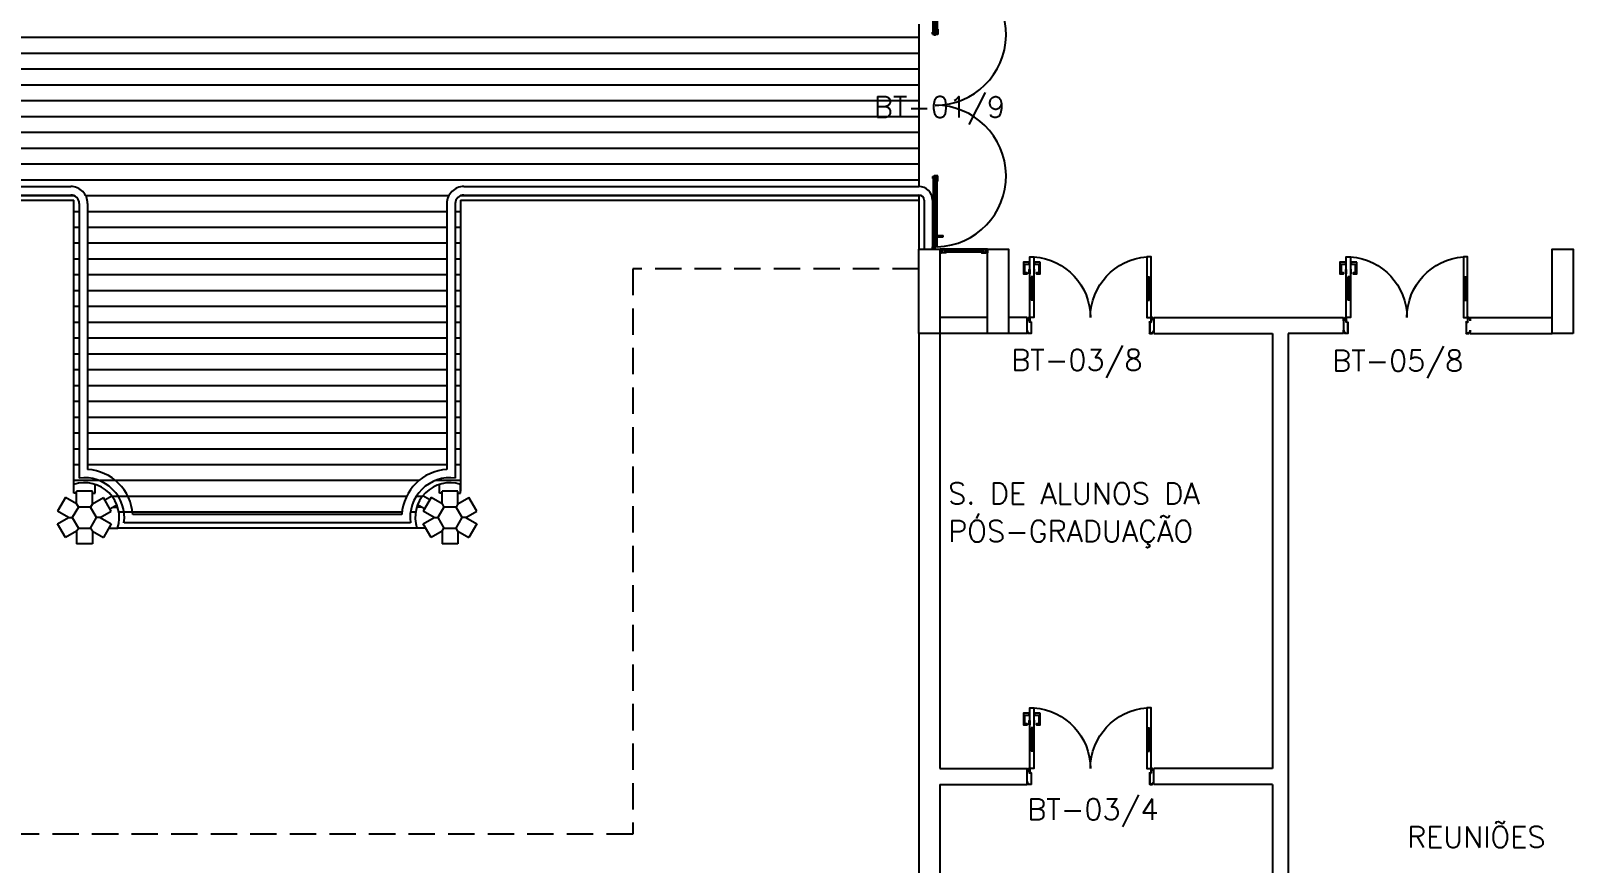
# Model space of a CAD drawing. Header units: millimetres. Extents: x 2686 to 2939, y 1294 to 1441.
# Drawn here: x 2795.06 to 2809.67, y 1308.23 to 1316.12 of the extents above; entities that cross this region are included whole.
import ezdxf

# ---------------------------------------------------------------- set-up
doc = ezdxf.new("R2010")
doc.units = ezdxf.units.MM
doc.linetypes.add('HIDDEN', pattern=[0.375, 0.25, -0.125])
for name, color, linetype in [('AR-ALV', 2, 'Continuous'), ('AR-CORRIMAO-V', 52, 'Continuous'), ('AR-ESQ', 1, 'Continuous'), ('AR-ESTC', 3, 'Continuous'), ('AR-ESTMA-C', 1, 'Continuous'), ('AR-ESTMA-V', 2, 'Continuous'), ('ar-piso-tabua', 1, 'Continuous'), ('AR-PISO-V1', 1, 'Continuous'), ('AR-PORTA', 1, 'Continuous'), ('AR-PROJ', 1, 'HIDDEN'), ('AR-VIDRO', 2, 'Continuous'), ('DT-ESQ-BAGUETE-C', 1, 'Continuous'), ('DT-ESQ-PERFIL CADEIRA-C', 2, 'Continuous'), ('DT-ESQ-PERFIL CADEIRA-V', 2, 'Continuous'), ('DT-ESQ-VENEZIANA-C', 1, 'Continuous'), ('DT-ESQ-VENEZIANA-V', 1, 'Continuous'), ('ENDEREÇO', 2, 'Continuous'), ('maçaneta', 1, 'Continuous'), ('montantes', 1, 'Continuous'), ('mov', 1, 'Continuous'), ('PLAT-CONG', 7, 'Continuous'), ('PM-PERFIL U-C', 2, 'Continuous'), ('PM-VIDRO', 2, 'Continuous'), ('pm1', 2, 'Continuous'), ('pm2', 2, 'Continuous'), ('TEXTO', 2, 'Continuous')]:
    doc.layers.add(name, color=color, linetype=linetype)
doc.styles.add('UNB-100', font='simplex.shx', dxfattribs={"height": 0.2})
doc.styles.add('UNB1-100', font='simplex.shx', dxfattribs={"height": 0.2})

# ---------------------------------------------------------------- blocks, each defined once
blk = doc.blocks.new('EF01-P')
at = {"layer": 'DT-ESQ-BAGUETE-C', "ltscale": 0.1}
for points in [[(0.002, 0.035), (0.015, 0.035), (0.015, 0.033), (0.002, 0.033), (0.002, 0.005), (0.015, 0.005), (0.015, 0.004), (0.002, 0.004, -0.414214), (0, 0.005), (0, 0.033, -0.414214)], [(0.448, 0.035), (0.435, 0.035), (0.435, 0.033), (0.448, 0.033), (0.448, 0.005), (0.435, 0.005), (0.435, 0.004), (0.448, 0.004, 0.414214), (0.45, 0.005), (0.45, 0.033, 0.414214)]]:
    blk.add_lwpolyline(points, format="xyb", close=True, dxfattribs=at)
at = {"layer": 'DT-ESQ-PERFIL CADEIRA-C', "ltscale": 0.1}
for points in [[(0.01, 0.002), (0.01, 0.003), (0.002, 0.003, 1), (0.002, 0), (0.015, 0, 0.414214), (0.016, 0.002), (0.016, 0.033), (0.043, 0.033)], [(0.043, 0.006), (0.018, 0.006), (0.018, 0.016), (0.016, 0.016), (0.016, 0.006, 0.414214), (0.018, 0.005), (0.043, 0.005), (0.056, 0.005, 1), (0.056, 0.008), (0.043, 0.008), (0.043, 0.02), (0.043, 0.032), (0.056, 0.032, 1), (0.056, 0.035), (0.043, 0.035), (0.016, 0.035, 0.414214), (0.015, 0.033), (0.015, 0.002), (0.002, 0.002)], [(0.041, 0.02), (0.041, 0.032, -0.414214), (0.043, 0.033), (0.056, 0.033)], [(0.041, 0.02), (0.041, 0.008, 0.414214), (0.043, 0.006), (0.056, 0.006)], [(0.407, 0.006), (0.432, 0.006), (0.432, 0.016), (0.433, 0.016), (0.433, 0.006, -0.414214), (0.432, 0.005), (0.407, 0.005), (0.394, 0.005, -1), (0.394, 0.008), (0.407, 0.008), (0.407, 0.02), (0.407, 0.032), (0.394, 0.032, -1), (0.394, 0.035), (0.407, 0.035), (0.433, 0.035, -0.414214), (0.435, 0.033), (0.435, 0.002), (0.448, 0.002)], [(0.408, 0.02), (0.408, 0.032, 0.414214), (0.407, 0.033), (0.394, 0.033)], [(0.408, 0.02), (0.408, 0.008, -0.414214), (0.407, 0.006), (0.394, 0.006)], [(0.44, 0.002), (0.44, 0.003), (0.448, 0.003, -1), (0.448, 0), (0.435, 0, -0.414214), (0.433, 0.002), (0.433, 0.033), (0.407, 0.033)]]:
    blk.add_lwpolyline(points, format="xyb", dxfattribs=at)
at = {"layer": 'DT-ESQ-PERFIL CADEIRA-V', "ltscale": 0.1}
blk.add_line((0.015, 0), (0.435, 0), dxfattribs=at)
at = {"layer": 'DT-ESQ-VENEZIANA-C', "ltscale": 0.1}
for p, q in [((0.043, 0.011), (0.407, 0.011)), ((0.043, 0.009), (0.407, 0.009))]:
    blk.add_line(p, q, dxfattribs=at)
at = {"layer": 'DT-ESQ-VENEZIANA-V', "ltscale": 0.1}
blk.add_line((0.043, 0.031), (0.407, 0.031), dxfattribs=at)
blk = doc.blocks.new('PV1')
at = {"layer": 'AR-VIDRO'}
for p, q in [((0.682, 0.02), (0.005, 0.02)), ((0.682, 0.005), (0.005, 0.005)), ((0.022, 0.044), (0.022, 0.029)), ((0.022, 0.044), (0.688, 0.044)), ((0.022, 0.029), (0.688, 0.029)), ((2.703, 0.044), (2.037, 0.044)), ((2.703, 0.029), (2.037, 0.029)), ((2.043, 0.02), (2.72, 0.02)), ((2.043, 0.005), (2.72, 0.005)), ((2.703, 0.044), (2.703, 0.029))]:
    blk.add_line(p, q, dxfattribs=at)
at = {"layer": 'maçaneta'}
for p, q in [((0.112, 0.044), (0.112, 0.049)), ((0.112, 0.049), (0.132, 0.049)), ((0.117, 0.099), (0.127, 0.099)), ((0.117, 0.049), (0.117, 0.099)), ((0.127, 0.049), (0.127, 0.099)), ((0.132, 0.044), (0.132, 0.049)), ((2.613, 0.049), (2.593, 0.049)), ((2.593, 0.044), (2.593, 0.049)), ((2.598, 0.049), (2.598, 0.099)), ((2.608, 0.099), (2.598, 0.099)), ((2.608, 0.049), (2.608, 0.099)), ((2.613, 0.044), (2.613, 0.049))]:
    blk.add_line(p, q, dxfattribs=at)
at = {"layer": 'montantes'}
for p, q in [((0, 0), (0, 0.025)), ((0, 0.025), (0.02, 0.025)), ((0, 0), (0.02, 0)), ((0.005, 0.005), (0.005, 0.02)), ((0.02, 0.02), (0.02, 0.025)), ((0.02, 0), (0.02, 0.005)), ((0.642, 0.049), (0.693, 0.049)), ((0.642, 0.025), (0.693, 0.025)), ((0.688, 0.025), (0.668, 0.025)), ((0.668, 0.02), (0.668, 0.025)), ((0.668, 0), (0.668, 0.005)), ((0.688, 0), (0.668, 0)), ((0.682, 0.005), (0.682, 0.02)), ((0.688, 0.044), (0.688, 0.029)), ((0.688, 0), (0.688, 0.025)), ((0.693, 0.049), (0.693, 0.025)), ((2.032, 0.049), (2.032, 0.025)), ((2.082, 0.049), (2.032, 0.049)), ((2.082, 0.025), (2.032, 0.025)), ((2.037, 0.044), (2.037, 0.029)), ((2.037, 0.025), (2.057, 0.025)), ((2.037, 0), (2.037, 0.025)), ((2.037, 0), (2.057, 0)), ((2.043, 0.005), (2.043, 0.02)), ((2.057, 0.02), (2.057, 0.025)), ((2.057, 0), (2.057, 0.005)), ((2.705, 0.02), (2.705, 0.025)), ((2.725, 0.025), (2.705, 0.025)), ((2.705, 0), (2.705, 0.005)), ((2.725, 0), (2.705, 0)), ((2.72, 0.005), (2.72, 0.02)), ((2.725, 0), (2.725, 0.025))]:
    blk.add_line(p, q, dxfattribs=at)
for centre in [(0.693, 0.02), (2.032, 0.02)]:
    blk.add_circle(centre, 0.005, dxfattribs=at)
for centre, start, end in [((0.642, 0.044), 90, 180), ((0.642, 0.03), 180, 270), ((2.082, 0.044), 0, 90), ((2.082, 0.03), 270, 0)]:
    blk.add_arc(centre, 0.005, start, end, dxfattribs=at)
at = {"layer": 'mov'}
for centre, start, end in [((0.692, 0.025), 0, 178.3547), ((2.033, 0.025), 1.6453, 180)]:
    blk.add_arc(centre, 0.671, start, end, dxfattribs=at)
blk = doc.blocks.new('marco-d')
at = {"layer": 'PM-PERFIL U-C'}
for p, q in [((-0.013, 0), (-0.001, 0)), ((-0.025, -0.03), (-0.025, -0.011)), ((-0.023, -0.03), (-0.025, -0.03)), ((-0.025, -0.138), (-0.025, -0.12)), ((-0.025, -0.12), (-0.023, -0.12)), ((-0.023, -0.01), (-0.015, -0.01)), ((-0.014, -0.012), (-0.023, -0.012)), ((-0.023, -0.012), (-0.023, -0.03)), ((-0.023, -0.12), (-0.023, -0.138)), ((-0.023, -0.138), (-0.014, -0.138)), ((-0.015, -0.14), (-0.023, -0.14)), ((-0.015, -0.01), (-0.015, -0.001)), ((-0.015, -0.148), (-0.015, -0.14)), ((-0.002, -0.002), (-0.013, -0.002)), ((-0.013, -0.002), (-0.013, -0.01)), ((-0.013, -0.139), (-0.013, -0.148)), ((-0.002, -0.041), (-0.002, -0.002)), ((0.013, -0.043), (-0.001, -0.043)), ((0, -0.001), (0, -0.041)), ((0.013, -0.041), (0, -0.041)), ((0.013, -0.043), (0.013, -0.148)), ((0.015, -0.042), (0.015, -0.148)), ((-0.013, -0.148), (0.013, -0.148)), ((0.013, -0.15), (-0.013, -0.15))]:
    blk.add_line(p, q, dxfattribs=at)
for centre, start, end in [((-0.013, -0.001), 90, 180), ((-0.001, -0.001), 360, 90), ((-0.023, -0.011), 90, 180), ((-0.023, -0.138), 180, 270), ((-0.014, -0.01), 270, 0), ((-0.014, -0.139), 0, 90), ((-0.001, -0.041), 180, 270), ((0.013, -0.042), 0, 90), ((-0.013, -0.148), 180, 270), ((0.013, -0.148), 269.9386, 0)]:
    blk.add_arc(centre, 0.0015, start, end, dxfattribs=at)
blk = doc.blocks.new('marco-e')
at = {"layer": 'PM-PERFIL U-C'}
for p, q in [((-0.015, -0.043), (-0.015, -0.149)), ((-0.013, -0.041), (0, -0.041)), ((-0.013, -0.043), (0.001, -0.043)), ((-0.013, -0.043), (-0.013, -0.148)), ((0, -0.002), (0, -0.041)), ((0.014, 0), (0.002, 0)), ((0.002, -0.042), (0.002, -0.002)), ((0.002, -0.002), (0.013, -0.002)), ((0.013, -0.002), (0.013, -0.011)), ((0.013, -0.14), (0.013, -0.148)), ((0.015, -0.01), (0.015, -0.002)), ((0.024, -0.01), (0.015, -0.01)), ((0.015, -0.012), (0.023, -0.012)), ((0.023, -0.138), (0.015, -0.138)), ((0.015, -0.14), (0.024, -0.14)), ((0.015, -0.149), (0.015, -0.14)), ((0.023, -0.012), (0.023, -0.03)), ((0.023, -0.03), (0.025, -0.03)), ((0.025, -0.12), (0.023, -0.12)), ((0.023, -0.12), (0.023, -0.138)), ((0.025, -0.03), (0.025, -0.012)), ((0.025, -0.139), (0.025, -0.12)), ((0.013, -0.148), (-0.013, -0.148)), ((-0.013, -0.15), (0.014, -0.15))]:
    blk.add_line(p, q, dxfattribs=at)
for centre, start, end in [((-0.013, -0.043), 90, 180), ((0.002, -0.002), 90, 180), ((0.001, -0.042), 270, 0), ((0.015, -0.011), 180, 270), ((0.015, -0.14), 90, 180), ((0.014, -0.002), 0, 90), ((0.024, -0.012), 0, 90), ((0.024, -0.139), 270, 0), ((-0.013, -0.149), 180, 270.0614), ((0.014, -0.149), 270, 0)]:
    blk.add_arc(centre, 0.0015, start, end, dxfattribs=at)
blk = doc.blocks.new('PM6V')
at = {"layer": 'maçaneta'}
for points in [[(1.075, 0.675), (1.13, 0.675), (1.13, 0.655), (1.091, 0.655, 0.414214), (1.09, 0.654), (1.09, 0.575), (1.11, 0.575), (1.11, 0.565), (1.075, 0.565)], [(1.18, 0.675), (1.235, 0.675), (1.235, 0.565), (1.2, 0.565), (1.2, 0.575), (1.22, 0.575), (1.22, 0.654, 0.414214), (1.218, 0.655), (1.18, 0.655)]]:
    blk.add_lwpolyline(points, format="xyb", close=True, dxfattribs=at)
for points in [[(1.13, 0.565), (1.13, 0.605), (1.135, 0.605), (1.135, 0.565)], [(1.18, 0.565), (1.18, 0.605), (1.175, 0.605), (1.175, 0.565)]]:
    blk.add_lwpolyline(points, close=True, dxfattribs=at)
at = {"layer": 'mov'}
for centre, start, end in [((0.025, 0.151), 359.8606, 86.0112), ((1.175, 0.151), 93.9888, 180.1394)]:
    blk.add_arc(centre, 0.575, start, end, dxfattribs=at)
at = {"layer": 'PM-VIDRO'}
for p, q in [((0.04, 0.325), (0.04, 0.525)), ((0.05, 0.525), (0.05, 0.325)), ((1.15, 0.525), (1.15, 0.325)), ((1.16, 0.325), (1.16, 0.525))]:
    blk.add_line(p, q, dxfattribs=at)
at = {"layer": 'pm1'}
for p, q in [((0.04, 0.525), (0.025, 0.525)), ((0.065, 0.535), (0.04, 0.535)), ((0.04, 0.525), (0.04, 0.535)), ((0.05, 0.535), (0.05, 0.525)), ((0.065, 0.525), (0.05, 0.525)), ((0.065, 0.535), (0.065, 0.525)), ((1.135, 0.535), (1.135, 0.525)), ((1.135, 0.535), (1.16, 0.535)), ((1.135, 0.525), (1.15, 0.525)), ((1.15, 0.535), (1.15, 0.525)), ((1.16, 0.525), (1.16, 0.535)), ((1.16, 0.525), (1.175, 0.525)), ((0.04, 0.325), (0.025, 0.325)), ((0.04, 0.315), (0.04, 0.325)), ((0.065, 0.315), (0.04, 0.315)), ((0.065, 0.325), (0.05, 0.325)), ((0.05, 0.325), (0.05, 0.315)), ((0.065, 0.325), (0.065, 0.315)), ((1.135, 0.325), (1.135, 0.315)), ((1.135, 0.325), (1.15, 0.325)), ((1.135, 0.315), (1.16, 0.315)), ((1.15, 0.325), (1.15, 0.315)), ((1.16, 0.315), (1.16, 0.325)), ((1.16, 0.325), (1.175, 0.325))]:
    blk.add_line(p, q, dxfattribs=at)
for points in [[(0.025, 0.525), (0.025, 0.725), (0.065, 0.725), (0.065, 0.525)], [(1.175, 0.525), (1.175, 0.725), (1.135, 0.725), (1.135, 0.525)], [(0.065, 0.325), (0.065, 0.15), (0.025, 0.15), (0.025, 0.325)], [(1.135, 0.325), (1.135, 0.15), (1.175, 0.15), (1.175, 0.325)]]:
    blk.add_lwpolyline(points, dxfattribs=at)
at = {"layer": 'pm2'}
for p, q in [((0.025, 0.325), (0.025, 0.525)), ((0.065, 0.525), (0.065, 0.325)), ((1.135, 0.525), (1.135, 0.325)), ((1.175, 0.325), (1.175, 0.525))]:
    blk.add_line(p, q, dxfattribs=at)
at = {"layer": 'pm1'}
for name, p in [('marco-d', (0.025, 0.15)), ('marco-e', (1.175, 0.15))]:
    blk.add_blockref(name, p, dxfattribs=at)
blk = doc.blocks.new('PM6V-B')
at = {"layer": 'maçaneta'}
for points in [[(1.075, 0.675), (1.13, 0.675), (1.13, 0.655), (1.091, 0.655, 0.414214), (1.09, 0.654), (1.09, 0.575), (1.11, 0.575), (1.11, 0.565), (1.075, 0.565)], [(1.18, 0.675), (1.235, 0.675), (1.235, 0.565), (1.2, 0.565), (1.2, 0.575), (1.22, 0.575), (1.22, 0.654, 0.414214), (1.218, 0.655), (1.18, 0.655)]]:
    blk.add_lwpolyline(points, format="xyb", close=True, dxfattribs=at)
for points in [[(1.13, 0.565), (1.13, 0.605), (1.135, 0.605), (1.135, 0.565)], [(1.18, 0.565), (1.18, 0.605), (1.175, 0.605), (1.175, 0.565)]]:
    blk.add_lwpolyline(points, close=True, dxfattribs=at)
at = {"layer": 'mov'}
for centre, start, end in [((0.025, 0.151), 359.8606, 86.0112), ((1.175, 0.151), 93.9888, 180.1394)]:
    blk.add_arc(centre, 0.575, start, end, dxfattribs=at)
at = {"layer": 'PM-VIDRO'}
for p, q in [((0.04, 0.325), (0.04, 0.525)), ((0.05, 0.525), (0.05, 0.325)), ((1.15, 0.525), (1.15, 0.325)), ((1.16, 0.325), (1.16, 0.525))]:
    blk.add_line(p, q, dxfattribs=at)
at = {"layer": 'pm1'}
for p, q in [((0.04, 0.525), (0.025, 0.525)), ((0.065, 0.535), (0.04, 0.535)), ((0.04, 0.525), (0.04, 0.535)), ((0.05, 0.535), (0.05, 0.525)), ((0.065, 0.525), (0.05, 0.525)), ((0.065, 0.535), (0.065, 0.525)), ((1.135, 0.535), (1.135, 0.525)), ((1.135, 0.535), (1.16, 0.535)), ((1.135, 0.525), (1.15, 0.525)), ((1.15, 0.535), (1.15, 0.525)), ((1.16, 0.525), (1.16, 0.535)), ((1.16, 0.525), (1.175, 0.525)), ((0.04, 0.325), (0.025, 0.325)), ((0.04, 0.315), (0.04, 0.325)), ((0.065, 0.315), (0.04, 0.315)), ((0.065, 0.325), (0.05, 0.325)), ((0.05, 0.325), (0.05, 0.315)), ((0.065, 0.325), (0.065, 0.315)), ((1.135, 0.325), (1.135, 0.315)), ((1.135, 0.325), (1.15, 0.325)), ((1.135, 0.315), (1.16, 0.315)), ((1.15, 0.325), (1.15, 0.315)), ((1.16, 0.315), (1.16, 0.325)), ((1.16, 0.325), (1.175, 0.325))]:
    blk.add_line(p, q, dxfattribs=at)
for points in [[(0.025, 0.525), (0.025, 0.725), (0.065, 0.725), (0.065, 0.525)], [(1.175, 0.525), (1.175, 0.725), (1.135, 0.725), (1.135, 0.525)], [(0.065, 0.325), (0.065, 0.15), (0.025, 0.15), (0.025, 0.325)], [(1.135, 0.325), (1.135, 0.15), (1.175, 0.15), (1.175, 0.325)]]:
    blk.add_lwpolyline(points, dxfattribs=at)
at = {"layer": 'pm2'}
for p, q in [((0.025, 0.325), (0.025, 0.525)), ((0.065, 0.525), (0.065, 0.325)), ((1.135, 0.525), (1.135, 0.325)), ((1.175, 0.325), (1.175, 0.525))]:
    blk.add_line(p, q, dxfattribs=at)
at = {"layer": 'pm1'}
for name, p in [('marco-d', (0.025, 0.15)), ('marco-e', (1.175, 0.15))]:
    blk.add_blockref(name, p, dxfattribs=at)
blk = doc.blocks.new('pilar15')
at = {"layer": 'AR-ESTMA-C'}
for p, q in [((-0.179, 0.19), (-0.254, 0.06)), ((-0.075, 0.13), (-0.179, 0.19)), ((0.075, 0.25), (-0.075, 0.25)), ((-0.075, 0.13), (-0.075, 0.25)), ((0.075, 0.13), (0.075, 0.25)), ((0.075, 0.13), (0.179, 0.19)), ((0.254, 0.06), (0.179, 0.19)), ((-0.15, 0), (-0.254, 0.06)), ((-0.254, -0.06), (-0.15, 0)), ((-0.15, 0), (-0.115, 0)), ((-0.075, 0.13), (-0.058, 0.1)), ((0.075, 0.13), (0.058, 0.1)), ((0.15, 0), (0.115, 0)), ((0.15, 0), (0.254, 0.06)), ((0.15, 0), (0.254, -0.06)), ((-0.179, -0.19), (-0.254, -0.06)), ((-0.075, -0.13), (-0.179, -0.19)), ((-0.075, -0.13), (-0.058, -0.1)), ((-0.075, -0.13), (-0.075, -0.25)), ((0.075, -0.13), (0.058, -0.1)), ((0.075, -0.13), (0.179, -0.19)), ((0.075, -0.13), (0.075, -0.25)), ((0.254, -0.06), (0.179, -0.19)), ((0.075, -0.25), (-0.075, -0.25))]:
    blk.add_line(p, q, dxfattribs=at)
blk.add_lwpolyline([(0.058, 0.1), (-0.058, 0.1), (-0.115, 0), (-0.058, -0.1), (0.058, -0.1), (0.115, 0)], close=True, dxfattribs=at)
blk = doc.blocks.new('A$C53EB3577')
at = {"layer": 'AR-CORRIMAO-V'}
for p, q in [((4.205, 6.138), (8.518, 6.138)), ((4.205, 6.058), (8.518, 6.058)), ((12.242, 6.138), (16.555, 6.138)), ((12.242, 6.058), (16.555, 6.058)), ((16.605, 6.008), (16.605, 5.546)), ((16.685, 6.008), (16.685, 5.546)), ((8.598, 5.978), (8.598, 3.375)), ((8.678, 5.978), (8.678, 3.457)), ((12.082, 5.978), (12.082, 3.457)), ((12.162, 5.978), (12.162, 3.375)), ((11.737, 2.95), (9.023, 2.95)), ((11.655, 3.03), (9.105, 3.03))]:
    blk.add_line(p, q, dxfattribs=at)
for centre, radius, start, end in [((8.518, 5.978), 0.16, 359.9974, 90.0026), ((8.518, 5.978), 0.08, 0, 90.0085), ((12.242, 5.978), 0.16, 89.9974, 180.0026), ((12.242, 5.978), 0.08, 89.9929, 180.006), ((16.555, 6.008), 0.13, 0, 90), ((16.555, 6.008), 0.05, 0, 90), ((8.648, 3), 0.378, 352.4031, 97.5967), ((8.648, 3), 0.458, 3.754, 86.2458), ((12.112, 3), 0.458, 93.7539, 176.246), ((12.112, 3), 0.378, 82.4029, 187.5969)]:
    blk.add_arc(centre, radius, start, end, dxfattribs=at)
at = {"layer": 'AR-ESTMA-V', "ltscale": 0.25}
for p, q in [((8.548, 3.23), (8.548, 3.314)), ((8.573, 3.23), (8.548, 3.23)), ((8.723, 3.23), (8.748, 3.23)), ((8.748, 3.23), (8.748, 3.314)), ((12.012, 3.23), (12.012, 3.314)), ((12.037, 3.23), (12.012, 3.23)), ((12.187, 3.23), (12.212, 3.23)), ((12.212, 3.23), (12.212, 3.314)), ((8.84, 3.168), (8.906, 3.206)), ((8.89, 3.082), (8.956, 3.12)), ((8.921, 3.1), (8.963, 3.1)), ((11.839, 3.1), (11.798, 3.1)), ((11.871, 3.082), (11.805, 3.12)), ((11.921, 3.168), (11.855, 3.206)), ((8.879, 2.9), (8.963, 2.9)), ((11.881, 2.9), (11.798, 2.9))]:
    blk.add_line(p, q, dxfattribs=at)
at = {"layer": 'ar-piso-tabua'}
for p, q in [((16.555, 7.55), (4.205, 7.55)), ((16.555, 7.4), (4.205, 7.4)), ((16.555, 7.25), (4.205, 7.25)), ((16.555, 7.1), (4.205, 7.1)), ((16.555, 6.95), (4.205, 6.95)), ((16.555, 6.8), (4.205, 6.8)), ((16.555, 6.65), (4.205, 6.65)), ((16.555, 6.5), (4.205, 6.5)), ((16.555, 6.35), (4.205, 6.35)), ((16.555, 6.2), (4.205, 6.2)), ((8.553, 6.05), (4.205, 6.05)), ((12.099, 6.05), (8.661, 6.05)), ((16.555, 6.05), (12.207, 6.05)), ((8.598, 5.9), (8.548, 5.9)), ((12.082, 5.9), (8.678, 5.9)), ((12.212, 5.9), (12.162, 5.9)), ((8.598, 5.75), (8.548, 5.75)), ((12.082, 5.75), (8.678, 5.75)), ((12.212, 5.75), (12.162, 5.75)), ((8.598, 5.6), (8.548, 5.6)), ((12.082, 5.6), (8.678, 5.6)), ((12.212, 5.6), (12.162, 5.6)), ((8.598, 5.45), (8.548, 5.45)), ((12.082, 5.45), (8.678, 5.45)), ((12.212, 5.45), (12.162, 5.45)), ((8.598, 5.3), (8.548, 5.3)), ((12.082, 5.3), (8.678, 5.3)), ((12.212, 5.3), (12.162, 5.3)), ((8.598, 5.15), (8.548, 5.15)), ((12.082, 5.15), (8.678, 5.15)), ((12.212, 5.15), (12.162, 5.15)), ((8.598, 5), (8.548, 5)), ((12.082, 5), (8.678, 5)), ((12.212, 5), (12.162, 5)), ((8.598, 4.85), (8.548, 4.85)), ((12.082, 4.85), (8.678, 4.85)), ((12.212, 4.85), (12.162, 4.85)), ((8.598, 4.7), (8.548, 4.7)), ((12.082, 4.7), (8.678, 4.7)), ((12.212, 4.7), (12.162, 4.7)), ((8.598, 4.55), (8.548, 4.55)), ((12.082, 4.55), (8.678, 4.55)), ((12.212, 4.55), (12.162, 4.55)), ((8.598, 4.4), (8.548, 4.4)), ((12.082, 4.4), (8.678, 4.4)), ((12.212, 4.4), (12.162, 4.4)), ((8.598, 4.25), (8.548, 4.25)), ((12.082, 4.25), (8.678, 4.25)), ((12.212, 4.25), (12.162, 4.25)), ((8.598, 4.1), (8.548, 4.1)), ((12.082, 4.1), (8.678, 4.1)), ((12.212, 4.1), (12.162, 4.1)), ((8.598, 3.95), (8.548, 3.95)), ((12.082, 3.95), (8.678, 3.95)), ((12.212, 3.95), (12.162, 3.95)), ((8.598, 3.8), (8.548, 3.8)), ((12.082, 3.8), (8.678, 3.8)), ((12.212, 3.8), (12.162, 3.8)), ((8.598, 3.65), (8.548, 3.65)), ((12.082, 3.65), (8.678, 3.65)), ((12.212, 3.65), (12.162, 3.65)), ((8.598, 3.5), (8.548, 3.5)), ((8.598, 3.5), (8.548, 3.5)), ((12.082, 3.5), (8.678, 3.5)), ((12.212, 3.5), (12.162, 3.5)), ((12.212, 3.5), (12.162, 3.5)), ((12.212, 3.5), (12.162, 3.5)), ((8.791, 3.35), (8.548, 3.35)), ((8.792, 3.35), (8.791, 3.35)), ((11.816, 3.35), (8.796, 3.35)), ((12.212, 3.35), (11.969, 3.35)), ((8.969, 3.2), (8.911, 3.2)), ((8.969, 3.2), (8.969, 3.2)), ((11.7, 3.2), (8.971, 3.2)), ((11.85, 3.2), (11.791, 3.2)), ((9.023, 3.05), (8.974, 3.05)), ((9.023, 3.05), (9.023, 3.05)), ((11.657, 3.05), (9.025, 3.05)), ((11.786, 3.05), (11.737, 3.05))]:
    blk.add_line(p, q, dxfattribs=at)
at = {"layer": 'AR-PISO-V1'}
for p, q in [((16.555, 7.678), (16.555, 6.138)), ((4.205, 6.008), (8.548, 6.008)), ((8.548, 3.25), (8.548, 6.008)), ((12.212, 6.008), (12.212, 3.25)), ((12.212, 6.008), (16.555, 6.008)), ((16.555, 6.058), (16.555, 5.546)), ((11.798, 2.9), (8.963, 2.9))]:
    blk.add_line(p, q, dxfattribs=at)
for centre, start, end in [((8.648, 3), 342.3603, 107.6394), ((12.112, 3), 72.3601, 197.6397)]:
    blk.add_arc(centre, 0.33, start, end, dxfattribs=at)
at = {"layer": 'AR-PROJ'}
for p, q in [((13.844, 5.358), (13.844, 0)), ((16.555, 5.358), (13.844, 5.358)), ((13.844, 0), (6.916, 0))]:
    blk.add_line(p, q, dxfattribs=at)
at = {"layer": 'AR-ESTMA-C', "ltscale": 0.25}
for p in [(8.648, 3), (12.112, 3)]:
    blk.add_blockref('pilar15', p, dxfattribs=at)

msp = doc.modelspace()

# ---------------------------------------------------------------- linework, layer by layer
at = {"layer": 'AR-ALV'}
for p, q in [((2804.121, 1313.4), (2803.671, 1313.4)), ((2804.496, 1313.4), (2804.321, 1313.4)), ((2804.496, 1313.25), (2804.496, 1313.4)), ((2805.696, 1313.4), (2807.496, 1313.4)), ((2805.696, 1313.4), (2805.696, 1313.25)), ((2807.496, 1313.4), (2807.496, 1313.25)), ((2808.696, 1313.4), (2809.471, 1313.4)), ((2803.471, 1313.25), (2803.471, 1304.925)), ((2803.671, 1313.25), (2803.671, 1309.125)), ((2804.121, 1313.25), (2803.671, 1313.25)), ((2804.496, 1313.25), (2804.321, 1313.25)), ((2805.696, 1313.25), (2806.821, 1313.25)), ((2806.821, 1313.25), (2806.821, 1311.45)), ((2806.821, 1313.25), (2806.821, 1309.125)), ((2806.971, 1313.25), (2806.971, 1304.925)), ((2807.496, 1313.25), (2806.971, 1313.25)), ((2808.696, 1313.25), (2809.471, 1313.25)), ((2803.671, 1309.125), (2804.496, 1309.125)), ((2804.496, 1308.975), (2804.496, 1309.125)), ((2805.696, 1308.975), (2805.696, 1309.125)), ((2806.821, 1309.125), (2805.696, 1309.125)), ((2803.671, 1308.975), (2804.496, 1308.975)), ((2803.671, 1308.975), (2803.671, 1304.925)), ((2806.821, 1308.975), (2805.696, 1308.975)), ((2806.821, 1308.975), (2806.821, 1304.925))]:
    msp.add_line(p, q, dxfattribs=at)
at = {"layer": 'AR-ESTC'}
for points in [[(2803.671, 1313.25), (2803.471, 1313.25), (2803.471, 1314.05), (2803.671, 1314.05)], [(2804.321, 1313.25), (2804.121, 1313.25), (2804.121, 1314.05), (2804.321, 1314.05)], [(2809.671, 1313.25), (2809.471, 1313.25), (2809.471, 1314.05), (2809.671, 1314.05)]]:
    msp.add_lwpolyline(points, close=True, dxfattribs=at)

# ---------------------------------------------------------------- block references
at = {"layer": 'AR-ESQ', "rotation": 180}
msp.add_blockref('EF01-P', (2804.121, 1314.05), dxfattribs=at)
at = {"layer": 'AR-PORTA', "rotation": 270}
msp.add_blockref('PV1', (2803.601, 1316.775), dxfattribs=at)
at = {"layer": 'AR-PORTA', "xscale": -1}
for name, p in [('PM6V-B', (2805.696, 1313.25)), ('PM6V-B', (2808.696, 1313.25)), ('PM6V', (2805.696, 1308.975))]:
    msp.add_blockref(name, p, dxfattribs=at)
at = {"layer": 'PLAT-CONG'}
msp.add_blockref('A$C53EB3577', (2786.916, 1308.504), dxfattribs=at)

# ---------------------------------------------------------------- texts
at = {"layer": 'ENDEREÇO', "style": 'UNB1-100'}
for s, p in [('BT-01/9', (2803.045, 1315.297)), ('BT-03/8', (2804.347, 1312.897)), ('BT-05/8', (2807.387, 1312.892)), ('BT-03/4', (2804.499, 1308.639))]:
    msp.add_text(s, height=0.2, dxfattribs=at).set_placement(p)
at = {"layer": 'TEXTO', "style": 'UNB-100'}
for s, p in [('S. DE ALUNOS DA', (2803.748, 1311.632)), ('PÓS-GRADUAÇÃO', (2803.748, 1311.275)), ('REUNIÕES', (2808.097, 1308.376))]:
    msp.add_text(s, height=0.2, dxfattribs=at).set_placement(p)

doc.saveas('drawing.dxf')
